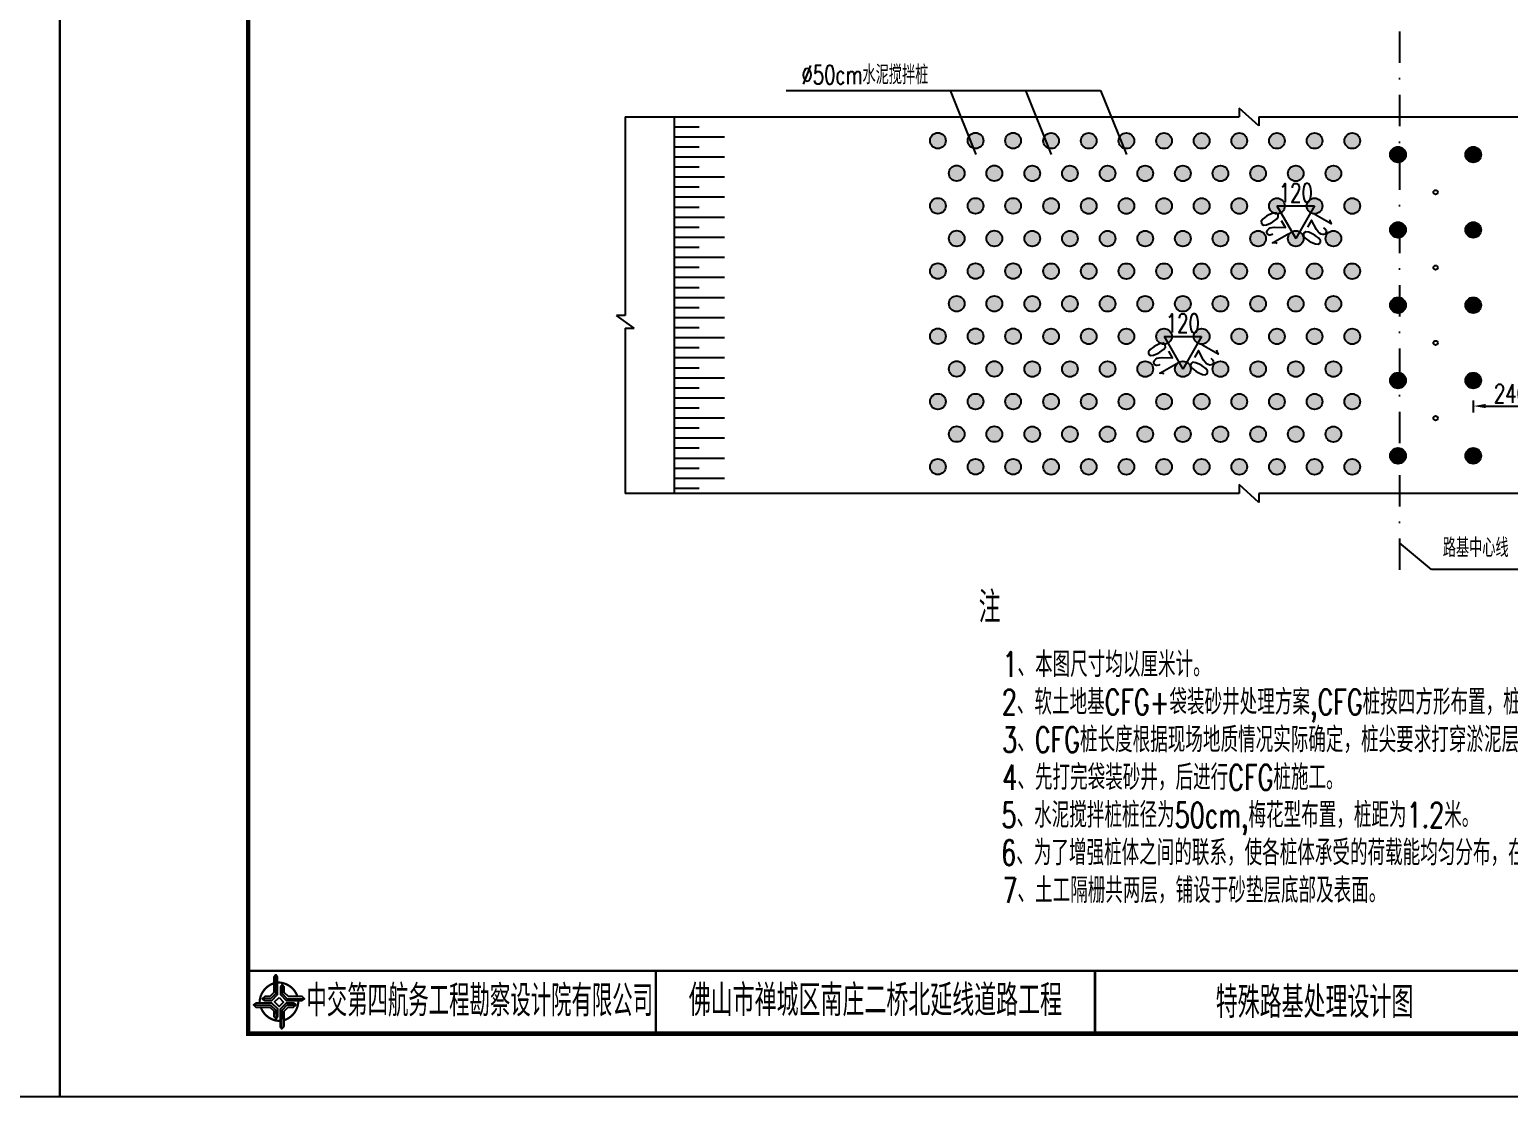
# Model space of a CAD drawing. Extents: x 216 to 3576, y 696 to 993.
# Drawn here: x 1051.2 to 1286.9, y 695.5 to 865.5 of the extents above; entities that cross this region are included whole.
import ezdxf
from ezdxf.enums import TextEntityAlignment as Align

# ---------------------------------------------------------------- set-up
doc = ezdxf.new("R2010")
doc.units = 0
doc.header["$LTSCALE"] = 5
doc.header["$PDMODE"] = 32
doc.header["$PDSIZE"] = 0.3
for name, pattern in [('DASHDOT', [1, 0.5, -0.25, 0, -0.25]), ('HIDDEN', [0.375, 0.25, -0.125]), ('RICAD_LTYPE1', [0])]:
    doc.linetypes.add(name, pattern=pattern)
doc.layers.get('0').update_dxf_attribs({"linetype": 'CONTINUOUS'})
doc.layers.get('DEFPOINTS').update_dxf_attribs({"linetype": 'RICAD_LTYPE1'})
for name, color, linetype in [('2', 2, 'HIDDEN'), ('YOLLOW', 2, 'CONTINUOUS'), ('图框', 7, 'CONTINUOUS'), ('尺寸标注', 4, 'CONTINUOUS'), ('文字', 7, 'CONTINUOUS'), ('次轮廓', 7, 'CONTINUOUS'), ('示坡线', 100, 'CONTINUOUS'), ('道路结构', 7, 'CONTINUOUS'), ('页码', 3, 'CONTINUOUS')]:
    doc.layers.add(name, color=color, linetype=linetype)
doc.styles.get("Standard").update_dxf_attribs({"font": 'simplex1.shx', "width": 0.7, "bigfont": 'hztxt.shx'})
doc.dimstyles.new('比例1：200', dxfattribs={"dimtxt": 3, "dimasz": 2, "dimexe": 1, "dimexo": 1, "dimgap": 0.5, "dimtad": 1, "dimlfac": 20, "dimzin": 13, "dimdsep": 46, "dimtxsty": 'Standard', "dimcen": -0.09, "dimclrd": 256, "dimclre": 256, "dimclrt": 7, "dimaunit": 1, "dimadec": 0, "dimazin": 0, "dimtfac": 0.0005, "dimtix": 1, "dimtmove": 2, "dimatfit": 3, "dimfxl": 0, "dimtolj": 1, "dimtzin": 13, "dimarcsym": 0})

# ---------------------------------------------------------------- blocks, each defined once
blk = doc.blocks.new('*D119')
at = {"layer": 'DEFPOINTS', "color": 0}
for p in [(1281.29, 807.44), (1293.29, 805.54), (1293.29, 805.54)]:
    blk.add_point(p, dxfattribs=at)
at = {"layer": '尺寸标注', "lineweight": -2}
for p, q in [((1281.29, 806.44), (1281.29, 804.54)), ((1293.29, 805.54), (1293.29, 806.54)), ((1283.29, 805.54), (1291.29, 805.54))]:
    blk.add_line(p, q, dxfattribs=at)
at = {"layer": '尺寸标注'}
for points in [[(1283.29, 805.88), (1283.29, 805.21), (1281.29, 805.54)], [(1291.29, 805.88), (1291.29, 805.21), (1293.29, 805.54)]]:
    blk.add_solid(points, dxfattribs=at)
at = {"layer": '尺寸标注', "color": 7, "insert": (1287.29, 807.54), "char_height": 3, "attachment_point": 5}
blk.add_mtext('\\A1;240', dxfattribs=at)
blk = doc.blocks.new('series')
at = {"width": 0.75}
for tag, height, p in [('页码', 4, (-35, -19)), ('图名', 5, (-220, -282)), ('图号', 5, (-20, -282))]:
    blk.add_attdef(tag, text='', height=height, dxfattribs=at).set_placement(p, align=Align.MIDDLE_CENTER)
blk = doc.blocks.new('tb')
at = {"lineweight": -3}
h = blk.add_hatch(color=256, dxfattribs=at)
h.paths.add_polyline_path([(-1.23, -0.13), (-3.78, -0.14), (-4.14, -0.41), (-1.4, -0.44), (-0.56, -1.24), (-0.54, -2.62), (-0.27, -2.2), (-0.26, -1.06)])
h.paths.add_polyline_path([(0.13, -1.08), (0.14, -3.86), (0.41, -4.26), (0.44, -1.24), (1.25, -0.43), (2.66, -0.43), (2.26, -0.16), (1.07, -0.15)])
h.paths.add_polyline_path([(1.08, 0.3), (3.62, 0.3), (4.02, 0.56), (1.25, 0.57), (0.43, 1.39), (0.43, 2.8), (0.16, 2.41), (0.15, 1.24)])
h.paths.add_polyline_path([(-0.28, 1.21), (-0.28, 3.99), (-0.56, 4.39), (-0.57, 1.41), (-1.38, 0.6), (-2.74, 0.56), (-2.33, 0.3), (-1.2, 0.29)])
for p, q in [((-0.56, 4.39), (-0.57, 1.41)), ((0.43, 2.8), (0.43, 1.39)), ((-1.38, 0.6), (-2.74, 0.56)), ((-0.57, 1.41), (-1.38, 0.6)), ((0.43, 1.39), (1.25, 0.57)), ((1.25, 0.57), (4.02, 0.56)), ((-4.14, -0.41), (-1.4, -0.44)), ((-1.4, -0.44), (-0.56, -1.24)), ((-0.56, -1.24), (-0.54, -2.62)), ((0.41, -4.26), (0.44, -1.24)), ((0.44, -1.24), (1.25, -0.43)), ((1.25, -0.43), (2.66, -0.43))]:
    blk.add_line(p, q, dxfattribs=at)
at = {"lineweight": -3, "const_width": 0.35, "flags": 128}
for points in [[(-0.9, 3.02, 0.324167), (-3.16, -0.14)], [(2.88, 0.92, 0.324403), (-0.24, 3.15)], [(0.75, -2.86, 0.325418), (3.02, 0.26)], [(-2.98, -0.76, 0.322976), (0.14, -2.98)]]:
    blk.add_lwpolyline(points, format="xyb", dxfattribs=at)
at = {"lineweight": -3, "flags": 128}
for points in [[(-0.9, 3.99), (-0.9, 1.58), (-1.53, 0.91), (-2.34, 0.91), (-2.74, 0.56), (-2.33, 0.3), (-1.2, 0.29), (-0.28, 1.21), (-0.28, 3.99), (-0.56, 4.39)], [(3.62, 0.92), (1.43, 0.92), (0.77, 1.54), (0.77, 2.38), (0.43, 2.8), (0.16, 2.41), (0.15, 1.24), (1.08, 0.3), (3.62, 0.3), (4.02, 0.56)], [(-0.04, 0.77), (0.68, 0.04), (-0.04, -0.69), (-0.77, 0.05)], [(-3.73, -0.76), (-1.54, -0.76), (-0.89, -1.39), (-0.89, -2.21), (-0.54, -2.62), (-0.27, -2.2), (-0.26, -1.06), (-1.23, -0.13), (-3.78, -0.14), (-4.14, -0.41)], [(0.75, -3.85), (0.75, -1.43), (1.4, -0.78), (2.26, -0.78), (2.66, -0.43), (2.26, -0.16), (1.07, -0.15), (0.13, -1.08), (0.14, -3.86), (0.41, -4.26)]]:
    blk.add_lwpolyline(points, close=True, dxfattribs=at)
blk = doc.blocks.new('123')
at = {"color": 7}
blk.add_lwpolyline([(635.99, 695.53), (635.99, 992.53), (215.99, 992.53), (215.99, 695.53)], close=True, dxfattribs=at)

msp = doc.modelspace()

# ---------------------------------------------------------------- hatches: boundary and pattern name
h = msp.add_hatch()
h.set_pattern_fill('DOTS', color=256, scale=5, style=0)
h.set_pattern_definition([(0, (287.2776, 254.80655), (0.15625, 0.3125), [0, -0.3125])])
edge = h.paths.add_edge_path()
edge.add_arc((1195.94786, 847.83221), 1.25, 0, 360)
edge = h.paths.add_edge_path()
edge.add_arc((1198.94786, 842.63621), 1.25, 0, 360)
edge = h.paths.add_edge_path()
edge.add_arc((1195.94786, 837.44021), 1.25, 0, 360)
edge = h.paths.add_edge_path()
edge.add_arc((1198.94786, 832.24421), 1.25, 0, 360)
edge = h.paths.add_edge_path()
edge.add_arc((1195.94786, 827.04821), 1.25, 0, 360)
edge = h.paths.add_edge_path()
edge.add_arc((1198.94786, 821.85221), 1.25, 0, 360)
edge = h.paths.add_edge_path()
edge.add_arc((1195.94786, 816.65621), 1.25, 0, 360)
edge = h.paths.add_edge_path()
edge.add_arc((1198.94786, 811.46021), 1.25, 0, 360)
edge = h.paths.add_edge_path()
edge.add_arc((1195.94786, 806.26421), 1.25, 0, 360)
edge = h.paths.add_edge_path()
edge.add_arc((1198.94786, 801.06821), 1.25, 0, 360)
edge = h.paths.add_edge_path()
edge.add_arc((1195.94786, 795.87221), 1.25, 0, 360)
edge = h.paths.add_edge_path()
edge.add_arc((1201.94786, 795.87221), 1.25, 0, 360)
edge = h.paths.add_edge_path()
edge.add_arc((1201.94786, 806.26421), 1.25, 0, 360)
edge = h.paths.add_edge_path()
edge.add_arc((1201.94786, 816.65621), 1.25, 0, 360)
edge = h.paths.add_edge_path()
edge.add_arc((1201.94786, 827.04821), 1.25, 0, 360)
edge = h.paths.add_edge_path()
edge.add_arc((1201.94786, 837.44021), 1.25, 0, 360)
edge = h.paths.add_edge_path()
edge.add_arc((1201.94786, 847.83221), 1.25, 0, 360)
h = msp.add_hatch()
h.set_pattern_fill('DOTS', color=256, scale=5, style=0)
h.set_pattern_definition([(0, (293.2776, 254.80655), (0.15625, 0.3125), [0, -0.3125])])
edge = h.paths.add_edge_path()
edge.add_arc((1201.94786, 847.83221), 1.25, 0, 360)
edge = h.paths.add_edge_path()
edge.add_arc((1204.94786, 842.63621), 1.25, 0, 360)
edge = h.paths.add_edge_path()
edge.add_arc((1201.94786, 837.44021), 1.25, 0, 360)
edge = h.paths.add_edge_path()
edge.add_arc((1204.94786, 832.24421), 1.25, 0, 360)
edge = h.paths.add_edge_path()
edge.add_arc((1201.94786, 827.04821), 1.25, 0, 360)
edge = h.paths.add_edge_path()
edge.add_arc((1204.94786, 821.85221), 1.25, 0, 360)
edge = h.paths.add_edge_path()
edge.add_arc((1201.94786, 816.65621), 1.25, 0, 360)
edge = h.paths.add_edge_path()
edge.add_arc((1204.94786, 811.46021), 1.25, 0, 360)
edge = h.paths.add_edge_path()
edge.add_arc((1201.94786, 806.26421), 1.25, 0, 360)
edge = h.paths.add_edge_path()
edge.add_arc((1204.94786, 801.06821), 1.25, 0, 360)
edge = h.paths.add_edge_path()
edge.add_arc((1201.94786, 795.87221), 1.25, 0, 360)
edge = h.paths.add_edge_path()
edge.add_arc((1207.94786, 795.87221), 1.25, 0, 360)
edge = h.paths.add_edge_path()
edge.add_arc((1207.94786, 806.26421), 1.25, 0, 360)
edge = h.paths.add_edge_path()
edge.add_arc((1207.94786, 816.65621), 1.25, 0, 360)
edge = h.paths.add_edge_path()
edge.add_arc((1207.94786, 827.04821), 1.25, 0, 360)
edge = h.paths.add_edge_path()
edge.add_arc((1207.94786, 837.44021), 1.25, 0, 360)
edge = h.paths.add_edge_path()
edge.add_arc((1207.94786, 847.83221), 1.25, 0, 360)
h = msp.add_hatch()
h.set_pattern_fill('DOTS', color=256, scale=5, style=0)
h.set_pattern_definition([(0, (305.32612, 254.7894), (0.15625, 0.3125), [0, -0.3125])])
edge = h.paths.add_edge_path()
edge.add_arc((1213.99636, 847.81505), 1.25, 0, 360)
edge = h.paths.add_edge_path()
edge.add_arc((1216.99636, 842.61905), 1.25, 0, 360)
edge = h.paths.add_edge_path()
edge.add_arc((1213.99636, 837.42305), 1.25, 0, 360)
edge = h.paths.add_edge_path()
edge.add_arc((1216.99636, 832.22705), 1.25, 0, 360)
edge = h.paths.add_edge_path()
edge.add_arc((1213.99636, 827.03105), 1.25, 0, 360)
edge = h.paths.add_edge_path()
edge.add_arc((1216.99636, 821.83505), 1.25, 0, 360)
edge = h.paths.add_edge_path()
edge.add_arc((1213.99636, 816.63905), 1.25, 0, 360)
edge = h.paths.add_edge_path()
edge.add_arc((1216.99636, 811.44305), 1.25, 0, 360)
edge = h.paths.add_edge_path()
edge.add_arc((1213.99636, 806.24705), 1.25, 0, 360)
edge = h.paths.add_edge_path()
edge.add_arc((1216.99636, 801.05105), 1.25, 0, 360)
edge = h.paths.add_edge_path()
edge.add_arc((1213.99636, 795.85505), 1.25, 0, 360)
edge = h.paths.add_edge_path()
edge.add_arc((1219.99636, 795.85505), 1.25, 0, 360)
edge = h.paths.add_edge_path()
edge.add_arc((1219.99636, 806.24705), 1.25, 0, 360)
edge = h.paths.add_edge_path()
edge.add_arc((1219.99636, 816.63905), 1.25, 0, 360)
edge = h.paths.add_edge_path()
edge.add_arc((1219.99636, 827.03105), 1.25, 0, 360)
edge = h.paths.add_edge_path()
edge.add_arc((1219.99636, 837.42305), 1.25, 0, 360)
edge = h.paths.add_edge_path()
edge.add_arc((1219.99636, 847.81505), 1.25, 0, 360)
h = msp.add_hatch()
h.set_pattern_fill('DOTS', color=256, scale=5, style=0)
h.set_pattern_definition([(0, (311.32612, 254.7894), (0.15625, 0.3125), [0, -0.3125])])
edge = h.paths.add_edge_path()
edge.add_arc((1219.99636, 847.81505), 1.25, 0, 360)
edge = h.paths.add_edge_path()
edge.add_arc((1222.99636, 842.61905), 1.25, 0, 360)
edge = h.paths.add_edge_path()
edge.add_arc((1219.99636, 837.42305), 1.25, 0, 360)
edge = h.paths.add_edge_path()
edge.add_arc((1222.99636, 832.22705), 1.25, 0, 360)
edge = h.paths.add_edge_path()
edge.add_arc((1219.99636, 827.03105), 1.25, 0, 360)
edge = h.paths.add_edge_path()
edge.add_arc((1222.99636, 821.83505), 1.25, 0, 360)
edge = h.paths.add_edge_path()
edge.add_arc((1219.99636, 816.63905), 1.25, 0, 360)
edge = h.paths.add_edge_path()
edge.add_arc((1222.99636, 811.44305), 1.25, 0, 360)
edge = h.paths.add_edge_path()
edge.add_arc((1219.99636, 806.24705), 1.25, 0, 360)
edge = h.paths.add_edge_path()
edge.add_arc((1222.99636, 801.05105), 1.25, 0, 360)
edge = h.paths.add_edge_path()
edge.add_arc((1219.99636, 795.85505), 1.25, 0, 360)
edge = h.paths.add_edge_path()
edge.add_arc((1225.99636, 795.85505), 1.25, 0, 360)
edge = h.paths.add_edge_path()
edge.add_arc((1225.99636, 806.24705), 1.25, 0, 360)
edge = h.paths.add_edge_path()
edge.add_arc((1225.99636, 816.63905), 1.25, 0, 360)
edge = h.paths.add_edge_path()
edge.add_arc((1225.99636, 827.03105), 1.25, 0, 360)
edge = h.paths.add_edge_path()
edge.add_arc((1225.99636, 837.42305), 1.25, 0, 360)
edge = h.paths.add_edge_path()
edge.add_arc((1225.99636, 847.81505), 1.25, 0, 360)
h = msp.add_hatch()
h.set_pattern_fill('DOTS', color=256, scale=5, style=0)
h.set_pattern_definition([(0, (317.32612, 254.7894), (0.15625, 0.3125), [0, -0.3125])])
edge = h.paths.add_edge_path()
edge.add_arc((1225.99636, 847.81505), 1.25, 0, 360)
edge = h.paths.add_edge_path()
edge.add_arc((1228.99636, 842.61905), 1.25, 0, 360)
edge = h.paths.add_edge_path()
edge.add_arc((1225.99636, 837.42305), 1.25, 0, 360)
edge = h.paths.add_edge_path()
edge.add_arc((1228.99636, 832.22705), 1.25, 0, 360)
edge = h.paths.add_edge_path()
edge.add_arc((1225.99636, 827.03105), 1.25, 0, 360)
edge = h.paths.add_edge_path()
edge.add_arc((1228.99636, 821.83505), 1.25, 0, 360)
edge = h.paths.add_edge_path()
edge.add_arc((1225.99636, 816.63905), 1.25, 0, 360)
edge = h.paths.add_edge_path()
edge.add_arc((1228.99636, 811.44305), 1.25, 0, 360)
edge = h.paths.add_edge_path()
edge.add_arc((1225.99636, 806.24705), 1.25, 0, 360)
edge = h.paths.add_edge_path()
edge.add_arc((1228.99636, 801.05105), 1.25, 0, 360)
edge = h.paths.add_edge_path()
edge.add_arc((1225.99636, 795.85505), 1.25, 0, 360)
edge = h.paths.add_edge_path()
edge.add_arc((1231.99636, 795.85505), 1.25, 0, 360)
edge = h.paths.add_edge_path()
edge.add_arc((1231.99636, 806.24705), 1.25, 0, 360)
edge = h.paths.add_edge_path()
edge.add_arc((1231.99636, 816.63905), 1.25, 0, 360)
edge = h.paths.add_edge_path()
edge.add_arc((1231.99636, 827.03105), 1.25, 0, 360)
edge = h.paths.add_edge_path()
edge.add_arc((1231.99636, 837.42305), 1.25, 0, 360)
edge = h.paths.add_edge_path()
edge.add_arc((1231.99636, 847.81505), 1.25, 0, 360)
h = msp.add_hatch()
h.set_pattern_fill('DOTS', color=256, scale=5, style=0)
h.set_pattern_definition([(0, (323.32612, 254.7894), (0.15625, 0.3125), [0, -0.3125])])
edge = h.paths.add_edge_path()
edge.add_arc((1231.99636, 847.81505), 1.25, 0, 360)
edge = h.paths.add_edge_path()
edge.add_arc((1234.99636, 842.61905), 1.25, 0, 360)
edge = h.paths.add_edge_path()
edge.add_arc((1231.99636, 837.42305), 1.25, 0, 360)
edge = h.paths.add_edge_path()
edge.add_arc((1234.99636, 832.22705), 1.25, 0, 360)
edge = h.paths.add_edge_path()
edge.add_arc((1231.99636, 827.03105), 1.25, 0, 360)
edge = h.paths.add_edge_path()
edge.add_arc((1234.99636, 821.83505), 1.25, 0, 360)
edge = h.paths.add_edge_path()
edge.add_arc((1231.99636, 816.63905), 1.25, 0, 360)
edge = h.paths.add_edge_path()
edge.add_arc((1234.99636, 811.44305), 1.25, 0, 360)
edge = h.paths.add_edge_path()
edge.add_arc((1231.99636, 806.24705), 1.25, 0, 360)
edge = h.paths.add_edge_path()
edge.add_arc((1234.99636, 801.05105), 1.25, 0, 360)
edge = h.paths.add_edge_path()
edge.add_arc((1231.99636, 795.85505), 1.25, 0, 360)
edge = h.paths.add_edge_path()
edge.add_arc((1237.99636, 795.85505), 1.25, 0, 360)
edge = h.paths.add_edge_path()
edge.add_arc((1237.99636, 806.24705), 1.25, 0, 360)
edge = h.paths.add_edge_path()
edge.add_arc((1237.99636, 816.63905), 1.25, 0, 360)
edge = h.paths.add_edge_path()
edge.add_arc((1237.99636, 827.03105), 1.25, 0, 360)
edge = h.paths.add_edge_path()
edge.add_arc((1237.99636, 837.42305), 1.25, 0, 360)
edge = h.paths.add_edge_path()
edge.add_arc((1237.99636, 847.81505), 1.25, 0, 360)
h = msp.add_hatch()
h.set_pattern_fill('DOTS', color=256, scale=5, style=0)
h.set_pattern_definition([(0, (329.32612, 254.7894), (0.15625, 0.3125), [0, -0.3125])])
edge = h.paths.add_edge_path()
edge.add_arc((1237.99636, 847.81505), 1.25, 0, 360)
edge = h.paths.add_edge_path()
edge.add_arc((1240.99636, 842.61905), 1.25, 0, 360)
edge = h.paths.add_edge_path()
edge.add_arc((1237.99636, 837.42305), 1.25, 0, 360)
edge = h.paths.add_edge_path()
edge.add_arc((1240.99636, 832.22705), 1.25, 0, 360)
edge = h.paths.add_edge_path()
edge.add_arc((1237.99636, 827.03105), 1.25, 0, 360)
edge = h.paths.add_edge_path()
edge.add_arc((1240.99636, 821.83505), 1.25, 0, 360)
edge = h.paths.add_edge_path()
edge.add_arc((1237.99636, 816.63905), 1.25, 0, 360)
edge = h.paths.add_edge_path()
edge.add_arc((1240.99636, 811.44305), 1.25, 0, 360)
edge = h.paths.add_edge_path()
edge.add_arc((1237.99636, 806.24705), 1.25, 0, 360)
edge = h.paths.add_edge_path()
edge.add_arc((1240.99636, 801.05105), 1.25, 0, 360)
edge = h.paths.add_edge_path()
edge.add_arc((1237.99636, 795.85505), 1.25, 0, 360)
edge = h.paths.add_edge_path()
edge.add_arc((1243.99636, 795.85505), 1.25, 0, 360)
edge = h.paths.add_edge_path()
edge.add_arc((1243.99636, 806.24705), 1.25, 0, 360)
edge = h.paths.add_edge_path()
edge.add_arc((1243.99636, 816.63905), 1.25, 0, 360)
edge = h.paths.add_edge_path()
edge.add_arc((1243.99636, 827.03105), 1.25, 0, 360)
edge = h.paths.add_edge_path()
edge.add_arc((1243.99636, 837.42305), 1.25, 0, 360)
edge = h.paths.add_edge_path()
edge.add_arc((1243.99636, 847.81505), 1.25, 0, 360)
h = msp.add_hatch()
h.set_pattern_fill('DOTS', color=256, scale=5, style=0)
h.set_pattern_definition([(0, (335.32612, 254.7894), (0.15625, 0.3125), [0, -0.3125])])
edge = h.paths.add_edge_path()
edge.add_arc((1243.99636, 847.81505), 1.25, 0, 360)
edge = h.paths.add_edge_path()
edge.add_arc((1246.99636, 842.61905), 1.25, 0, 360)
edge = h.paths.add_edge_path()
edge.add_arc((1243.99636, 837.42305), 1.25, 0, 360)
edge = h.paths.add_edge_path()
edge.add_arc((1246.99636, 832.22705), 1.25, 0, 360)
edge = h.paths.add_edge_path()
edge.add_arc((1243.99636, 827.03105), 1.25, 0, 360)
edge = h.paths.add_edge_path()
edge.add_arc((1246.99636, 821.83505), 1.25, 0, 360)
edge = h.paths.add_edge_path()
edge.add_arc((1243.99636, 816.63905), 1.25, 0, 360)
edge = h.paths.add_edge_path()
edge.add_arc((1246.99636, 811.44305), 1.25, 0, 360)
edge = h.paths.add_edge_path()
edge.add_arc((1243.99636, 806.24705), 1.25, 0, 360)
edge = h.paths.add_edge_path()
edge.add_arc((1246.99636, 801.05105), 1.25, 0, 360)
edge = h.paths.add_edge_path()
edge.add_arc((1243.99636, 795.85505), 1.25, 0, 360)
edge = h.paths.add_edge_path()
edge.add_arc((1249.99636, 795.85505), 1.25, 0, 360)
edge = h.paths.add_edge_path()
edge.add_arc((1249.99636, 806.24705), 1.25, 0, 360)
edge = h.paths.add_edge_path()
edge.add_arc((1249.99636, 816.63905), 1.25, 0, 360)
edge = h.paths.add_edge_path()
edge.add_arc((1249.99636, 827.03105), 1.25, 0, 360)
edge = h.paths.add_edge_path()
edge.add_arc((1249.99636, 837.42305), 1.25, 0, 360)
edge = h.paths.add_edge_path()
edge.add_arc((1249.99636, 847.81505), 1.25, 0, 360)
h = msp.add_hatch()
h.set_pattern_fill('DOTS', color=256, scale=5, style=0)
h.set_pattern_definition([(0, (341.32612, 254.7894), (0.15625, 0.3125), [0, -0.3125])])
edge = h.paths.add_edge_path()
edge.add_arc((1249.99636, 847.81505), 1.25, 0, 360)
edge = h.paths.add_edge_path()
edge.add_arc((1252.99636, 842.61905), 1.25, 0, 360)
edge = h.paths.add_edge_path()
edge.add_arc((1249.99636, 837.42305), 1.25, 0, 360)
edge = h.paths.add_edge_path()
edge.add_arc((1252.99636, 832.22705), 1.25, 0, 360)
edge = h.paths.add_edge_path()
edge.add_arc((1249.99636, 827.03105), 1.25, 0, 360)
edge = h.paths.add_edge_path()
edge.add_arc((1252.99636, 821.83505), 1.25, 0, 360)
edge = h.paths.add_edge_path()
edge.add_arc((1249.99636, 816.63905), 1.25, 0, 360)
edge = h.paths.add_edge_path()
edge.add_arc((1252.99636, 811.44305), 1.25, 0, 360)
edge = h.paths.add_edge_path()
edge.add_arc((1249.99636, 806.24705), 1.25, 0, 360)
edge = h.paths.add_edge_path()
edge.add_arc((1252.99636, 801.05105), 1.25, 0, 360)
edge = h.paths.add_edge_path()
edge.add_arc((1249.99636, 795.85505), 1.25, 0, 360)
edge = h.paths.add_edge_path()
edge.add_arc((1255.99636, 795.85505), 1.25, 0, 360)
edge = h.paths.add_edge_path()
edge.add_arc((1255.99636, 806.24705), 1.25, 0, 360)
edge = h.paths.add_edge_path()
edge.add_arc((1255.99636, 816.63905), 1.25, 0, 360)
edge = h.paths.add_edge_path()
edge.add_arc((1255.99636, 827.03105), 1.25, 0, 360)
edge = h.paths.add_edge_path()
edge.add_arc((1255.99636, 837.42305), 1.25, 0, 360)
edge = h.paths.add_edge_path()
edge.add_arc((1255.99636, 847.81505), 1.25, 0, 360)
h = msp.add_hatch()
h.set_pattern_fill('DOTS', color=256, scale=5, style=0)
h.set_pattern_definition([(0, (347.32612, 254.7894), (0.15625, 0.3125), [0, -0.3125])])
edge = h.paths.add_edge_path()
edge.add_arc((1255.99636, 847.81505), 1.25, 0, 360)
edge = h.paths.add_edge_path()
edge.add_arc((1258.99636, 842.61905), 1.25, 0, 360)
edge = h.paths.add_edge_path()
edge.add_arc((1255.99636, 837.42305), 1.25, 0, 360)
edge = h.paths.add_edge_path()
edge.add_arc((1258.99636, 832.22705), 1.25, 0, 360)
edge = h.paths.add_edge_path()
edge.add_arc((1255.99636, 827.03105), 1.25, 0, 360)
edge = h.paths.add_edge_path()
edge.add_arc((1258.99636, 821.83505), 1.25, 0, 360)
edge = h.paths.add_edge_path()
edge.add_arc((1255.99636, 816.63905), 1.25, 0, 360)
edge = h.paths.add_edge_path()
edge.add_arc((1258.99636, 811.44305), 1.25, 0, 360)
edge = h.paths.add_edge_path()
edge.add_arc((1255.99636, 806.24705), 1.25, 0, 360)
edge = h.paths.add_edge_path()
edge.add_arc((1258.99636, 801.05105), 1.25, 0, 360)
edge = h.paths.add_edge_path()
edge.add_arc((1255.99636, 795.85505), 1.25, 0, 360)
edge = h.paths.add_edge_path()
edge.add_arc((1261.99636, 795.85505), 1.25, 0, 360)
edge = h.paths.add_edge_path()
edge.add_arc((1261.99636, 806.24705), 1.25, 0, 360)
edge = h.paths.add_edge_path()
edge.add_arc((1261.99636, 816.63905), 1.25, 0, 360)
edge = h.paths.add_edge_path()
edge.add_arc((1261.99636, 827.03105), 1.25, 0, 360)
edge = h.paths.add_edge_path()
edge.add_arc((1261.99636, 837.42305), 1.25, 0, 360)
edge = h.paths.add_edge_path()
edge.add_arc((1261.99636, 847.81505), 1.25, 0, 360)
h = msp.add_hatch()
h.set_pattern_fill('DOTS', color=256, scale=5, style=0)
h.set_pattern_definition([(0, (-658.20633, -85.3806), (0.15625, 0.3125), [0, -0.3125])])
h.paths.add_polyline_path([(1212.24636, 801.05105, 1), (1209.74636, 801.05105, 1)])
h.paths.add_polyline_path([(1212.24636, 811.44305, 1), (1209.74636, 811.44305, 1)])
h.paths.add_polyline_path([(1209.74636, 821.83505, 1), (1212.24636, 821.83505, 1)])
h.paths.add_polyline_path([(1209.74636, 832.22705, 1), (1212.24636, 832.22705, 1)])
h.paths.add_polyline_path([(1212.24636, 842.61905, 1), (1209.74636, 842.61905, 1)])
at = {"layer": '尺寸标注'}
h = msp.add_hatch(color=1, dxfattribs=at)
edge = h.paths.add_edge_path()
edge.add_arc((1269.29051, 845.61077), 1.25, 0, 360)
h = msp.add_hatch(color=1, dxfattribs=at)
edge = h.paths.add_edge_path()
edge.add_arc((1281.29051, 845.61077), 1.25, 0, 360)
h = msp.add_hatch(color=1, dxfattribs=at)
edge = h.paths.add_edge_path()
edge.add_arc((1269.29051, 833.61077), 1.25, 0, 360)
h = msp.add_hatch(color=1, dxfattribs=at)
edge = h.paths.add_edge_path()
edge.add_arc((1281.29051, 833.61077), 1.25, 0, 360)
h = msp.add_hatch(color=1, dxfattribs=at)
edge = h.paths.add_edge_path()
edge.add_arc((1269.29051, 821.61077), 1.25, 0, 360)
h = msp.add_hatch(color=1, dxfattribs=at)
edge = h.paths.add_edge_path()
edge.add_arc((1281.29051, 821.61077), 1.25, 0, 360)
h = msp.add_hatch(color=1, dxfattribs=at)
edge = h.paths.add_edge_path()
edge.add_arc((1269.29051, 809.61077), 1.25, 0, 360)
h = msp.add_hatch(color=1, dxfattribs=at)
edge = h.paths.add_edge_path()
edge.add_arc((1281.29051, 809.61077), 1.25, 0, 360)
h = msp.add_hatch(color=1, dxfattribs=at)
edge = h.paths.add_edge_path()
edge.add_arc((1269.29051, 797.61077), 1.25, 0, 360)
h = msp.add_hatch(color=1, dxfattribs=at)
edge = h.paths.add_edge_path()
edge.add_arc((1281.29051, 797.61077), 1.25, 0, 360)

# ---------------------------------------------------------------- linework, layer by layer
at = {"color": 2}
for p, q in [((1171.77789, 855.84815), (1221.89155, 855.84815)), ((1197.89155, 855.84815), (1201.99636, 845.61077)), ((1209.89155, 855.84815), (1213.99636, 845.61077)), ((1221.89155, 855.84815), (1225.99636, 845.61077)), ((1274.64255, 779.51005), (1269.51933, 783.75682)), ((1288.43963, 779.51005), (1274.64255, 779.51005))]:
    msp.add_line(p, q, dxfattribs=at)
for centre in [(1195.94786, 847.83221), (1201.94786, 847.83221), (1207.94786, 847.83221), (1213.99636, 847.81505), (1219.99636, 847.81505), (1225.99636, 847.81505), (1231.99636, 847.81505), (1237.99636, 847.81505), (1243.99636, 847.81505), (1249.99636, 847.81505), (1255.99636, 847.81505), (1261.99636, 847.81505), (1269.29051, 845.61077), (1281.29051, 845.61077), (1198.94786, 842.63621), (1204.94786, 842.63621), (1210.99636, 842.61905), (1216.99636, 842.61905), (1222.99636, 842.61905), (1228.99636, 842.61905), (1234.99636, 842.61905), (1240.99636, 842.61905), (1246.99636, 842.61905), (1252.99636, 842.61905), (1258.99636, 842.61905), (1195.94786, 837.44021), (1201.94786, 837.44021), (1207.94786, 837.44021), (1213.99636, 837.42305), (1219.99636, 837.42305), (1225.99636, 837.42305), (1231.99636, 837.42305), (1237.99636, 837.42305), (1243.99636, 837.42305), (1249.99636, 837.42305), (1255.99636, 837.42305), (1261.99636, 837.42305), (1269.29051, 833.61077), (1281.29051, 833.61077), (1198.94786, 832.24421), (1204.94786, 832.24421), (1210.99636, 832.22705), (1216.99636, 832.22705), (1222.99636, 832.22705), (1228.99636, 832.22705), (1234.99636, 832.22705), (1240.99636, 832.22705), (1246.99636, 832.22705), (1252.99636, 832.22705), (1258.99636, 832.22705), (1195.94786, 827.04821), (1201.94786, 827.04821), (1207.94786, 827.04821), (1213.99636, 827.03105), (1219.99636, 827.03105), (1225.99636, 827.03105), (1231.99636, 827.03105), (1237.99636, 827.03105), (1243.99636, 827.03105), (1249.99636, 827.03105), (1255.99636, 827.03105), (1261.99636, 827.03105), (1198.94786, 821.85221), (1204.94786, 821.85221), (1210.99636, 821.83505), (1216.99636, 821.83505), (1222.99636, 821.83505), (1228.99636, 821.83505), (1234.99636, 821.83505), (1240.99636, 821.83505), (1246.99636, 821.83505), (1252.99636, 821.83505), (1258.99636, 821.83505), (1269.29051, 821.61077), (1281.29051, 821.61077), (1195.94786, 816.65621), (1201.94786, 816.65621), (1207.94786, 816.65621), (1213.99636, 816.63905), (1219.99636, 816.63905), (1225.99636, 816.63905), (1231.99636, 816.63905), (1237.99636, 816.63905), (1243.99636, 816.63905), (1249.99636, 816.63905), (1255.99636, 816.63905), (1261.99636, 816.63905), (1198.94786, 811.46021), (1204.94786, 811.46021), (1210.99636, 811.44305), (1216.99636, 811.44305), (1222.99636, 811.44305), (1228.99636, 811.44305), (1234.99636, 811.44305), (1240.99636, 811.44305), (1246.99636, 811.44305), (1252.99636, 811.44305), (1258.99636, 811.44305), (1269.29051, 809.61077), (1281.29051, 809.61077), (1195.94786, 806.26421), (1201.94786, 806.26421), (1207.94786, 806.26421), (1213.99636, 806.24705), (1219.99636, 806.24705), (1225.99636, 806.24705), (1231.99636, 806.24705), (1237.99636, 806.24705), (1243.99636, 806.24705), (1249.99636, 806.24705), (1255.99636, 806.24705), (1261.99636, 806.24705), (1198.94786, 801.06821), (1204.94786, 801.06821), (1210.99636, 801.05105), (1216.99636, 801.05105), (1222.99636, 801.05105), (1228.99636, 801.05105), (1234.99636, 801.05105), (1240.99636, 801.05105), (1246.99636, 801.05105), (1252.99636, 801.05105), (1258.99636, 801.05105), (1195.94786, 795.87221), (1201.94786, 795.87221), (1207.94786, 795.87221), (1213.99636, 795.85505), (1219.99636, 795.85505), (1225.99636, 795.85505), (1231.99636, 795.85505), (1237.99636, 795.85505), (1243.99636, 795.85505), (1249.99636, 795.85505), (1255.99636, 795.85505), (1261.99636, 795.85505), (1269.29051, 797.61077), (1281.29051, 797.61077)]:
    msp.add_circle(centre, 1.25)
at = {"layer": '2', "linetype": 'DASHDOT', "ltscale": 2}
msp.add_line((1269.51933, 865.22091), (1269.51933, 778.20562), dxfattribs=at)
at = {"layer": 'YOLLOW'}
for p, q in [((1146.11395, 851.61077), (1243.96495, 851.61077)), ((1247.09085, 850.19643), (1243.96495, 853.0251)), ((1243.96495, 853.0251), (1243.96495, 851.61077)), ((1247.09085, 851.61077), (1291.17419, 851.61077)), ((1247.09085, 851.61077), (1247.09085, 850.19643)), ((1247.09085, 790.19643), (1243.96495, 793.0251)), ((1243.96495, 793.0251), (1243.96495, 791.61077)), ((1243.96495, 791.61077), (1146.11395, 791.61077)), ((1291.17419, 791.61077), (1247.09085, 791.61077)), ((1247.09085, 791.61077), (1247.09085, 790.19643))]:
    msp.add_line(p, q, dxfattribs=at)
at = {"layer": '图框'}
for points, const_width in [([(1465.99162, 982.52876), (1085.99162, 982.52876), (1085.99162, 705.52876), (1465.99162, 705.52876), (1465.99162, 982.52876)], 0.7), ([(1085.99162, 715.52876), (1465.99162, 715.52876)], 0.4), ([(1150.99162, 715.52876), (1150.99162, 705.52876)], 0.4), ([(1220.99162, 705.52876), (1220.99162, 715.52876)], 0.4)]:
    msp.add_lwpolyline(points, dxfattribs=dict(at, const_width=const_width))
at = {"layer": '尺寸标注', "color": 2}
for p, q in [((1249.99636, 837.42305), (1255.99636, 837.42305)), ((1249.99636, 837.42305), (1252.99636, 832.22705)), ((1255.99636, 837.42305), (1252.99636, 832.22705)), ((1231.99636, 816.63905), (1237.99636, 816.63905)), ((1231.99636, 816.63905), (1234.99636, 811.44305)), ((1237.99636, 816.63905), (1234.99636, 811.44305))]:
    msp.add_line(p, q, dxfattribs=at)
at = {"layer": '次轮廓'}
for centre in [(1275.29051, 839.61077), (1275.29051, 827.61077), (1275.29051, 815.61077), (1275.29051, 803.61077)]:
    msp.add_circle(centre, 0.35, dxfattribs=at)
at = {"layer": '示坡线'}
for p, q in [((1153.9225, 850.05818), (1157.9225, 850.05818)), ((1153.9225, 848.45818), (1161.9225, 848.45818)), ((1153.9225, 846.85818), (1157.9225, 846.85818)), ((1153.9225, 845.25818), (1161.9225, 845.25818)), ((1153.9225, 843.65818), (1157.9225, 843.65818)), ((1153.9225, 842.05818), (1161.9225, 842.05818)), ((1153.9225, 840.45818), (1157.9225, 840.45818)), ((1153.9225, 838.85818), (1161.9225, 838.85818)), ((1153.9225, 837.25818), (1157.9225, 837.25818)), ((1153.9225, 835.65818), (1161.9225, 835.65818)), ((1153.9225, 834.05818), (1157.9225, 834.05818)), ((1153.9225, 832.45818), (1161.9225, 832.45818)), ((1153.9225, 830.85818), (1157.9225, 830.85818)), ((1153.9225, 829.25818), (1161.9225, 829.25818)), ((1153.9225, 827.65818), (1157.9225, 827.65818)), ((1153.9225, 826.05818), (1161.9225, 826.05818)), ((1153.9225, 824.45818), (1157.9225, 824.45818)), ((1153.9225, 822.85818), (1161.9225, 822.85818)), ((1153.9225, 821.25818), (1157.9225, 821.25818)), ((1153.9225, 819.65818), (1161.9225, 819.65818)), ((1153.9225, 818.05818), (1157.9225, 818.05818)), ((1153.9225, 816.45818), (1161.9225, 816.45818)), ((1153.9225, 814.85818), (1157.9225, 814.85818)), ((1153.9225, 813.25818), (1161.9225, 813.25818)), ((1153.9225, 811.65818), (1157.9225, 811.65818)), ((1153.9225, 810.05818), (1161.9225, 810.05818)), ((1153.9225, 808.45818), (1157.9225, 808.45818)), ((1153.9225, 806.85818), (1161.9225, 806.85818)), ((1153.9225, 805.25818), (1157.9225, 805.25818)), ((1153.9225, 803.65818), (1161.9225, 803.65818)), ((1153.9225, 802.05818), (1157.9225, 802.05818)), ((1153.9225, 800.45818), (1161.9225, 800.45818)), ((1153.9225, 798.85818), (1157.9225, 798.85818)), ((1153.9225, 797.25818), (1161.9225, 797.25818)), ((1153.9225, 795.65818), (1157.9225, 795.65818)), ((1153.9225, 794.05818), (1161.9225, 794.05818)), ((1153.9225, 792.45818), (1157.9225, 792.45818))]:
    msp.add_line(p, q, dxfattribs=at)
at = {"layer": '道路结构'}
msp.add_line((1153.9225, 851.61077), (1153.9225, 791.61077), dxfattribs=at)
at = {"layer": '页码', "color": 3}
for p, q in [((1146.11395, 851.61077), (1146.11395, 819.97138)), ((1146.11395, 819.97138), (1144.71343, 819.97138)), ((1147.51447, 817.97138), (1144.71343, 819.97138)), ((1146.11395, 817.97138), (1147.51447, 817.97138)), ((1146.11395, 817.97138), (1146.11395, 791.61077))]:
    msp.add_line(p, q, dxfattribs=at)

# ---------------------------------------------------------------- block references
at = {"layer": '图框'}
ref = msp.add_blockref('series', (1475.99162, 992.52876), dxfattribs=at)
ref.add_attrib('页码', '第  3  页     共  8  页', dxfattribs={"layer": '0', "height": 4, "width": 0.7}).set_placement((1440.99162, 973.52876), align=Align.MIDDLE_CENTER)
ref.add_attrib('图名', '特殊路基处理设计图', dxfattribs={"layer": '0', "height": 5, "width": 0.7}).set_placement((1255.99162, 710.52876), align=Align.MIDDLE_CENTER)
ref.add_attrib('图号', 'S3-17', dxfattribs={"layer": '0', "height": 5, "width": 0.7}).set_placement((1455.99162, 710.52876), align=Align.MIDDLE_CENTER)
at = {"layer": '图框', "lineweight": -3}
msp.add_blockref('tb', (1090.98735, 710.5341), dxfattribs=at)
at = {"layer": '尺寸标注'}
for p in [(420, 0), (840, 0)]:
    msp.add_blockref('123', p, dxfattribs=at)

# ---------------------------------------------------------------- texts
at = {"width": 0.7}
msp.add_text('%%C50cm水泥搅拌桩', height=3, dxfattribs=at).set_placement((1174.21275, 858.33303), align=Align.MIDDLE_LEFT)
at = {"color": 7, "width": 0.7}
msp.add_text('注', height=5, dxfattribs=at).set_placement((1202.45098, 770.97263))
at = {"layer": '图框'}
for s, width, p in [('中交第四航务工程勘察设计院有限公司', 0.65, (1122.92246, 710.7772)), ('佛山市禅城区南庄二桥北延线道路工程', 0.7, (1185.99162, 710.84346))]:
    msp.add_text(s, height=5, dxfattribs=dict(at, width=width)).set_placement(p, align=Align.MIDDLE_CENTER)
at = {"layer": '尺寸标注', "color": 7, "linetype": 'Continuous', "width": 0.7}
for s, p in [('1、本图尺寸均以厘米计。', (1206.23897, 762.36864)), ('2、软土地基CFG+袋装砂井处理方案,CFG桩按四方形布置，桩径为50cm，中间设直径%%C7cm袋装砂井增加排水通道。', (1206.13362, 756.36864)), ('3、CFG桩长度根据现场地质情况实际确定，桩尖要求打穿淤泥层进入持力层50cm以上。', (1206.19637, 750.36864)), ('4、先打完袋装砂井，后进行CFG桩施工。', (1206.22537, 744.36864)), ('5、水泥搅拌桩桩径为50cm,梅花型布置，桩距为1.2米。', (1206.09367, 738.36864)), ('6、为了增强桩体之间的联系，使各桩体承受的荷载能均匀分布，在水泥搅拌桩顶面设置50cm中粗砂垫层。', (1206.03845, 732.36864)), ('7、土工隔栅共两层，铺设于砂垫层底部及表面。', (1206.23897, 726.36864))]:
    msp.add_text(s, height=4, dxfattribs=at).set_placement(p)
at = {"layer": '尺寸标注', "color": 7, "char_height": 3, "attachment_point": 5}
for insert in [(1252.99636, 839.52874), (1234.99636, 818.74474)]:
    msp.add_mtext('\\A1;120', dxfattribs=dict(at, insert=insert))
for insert, rotation in [((1249.75329, 833.78938), 120.0007278), ((1256.491, 833.86294), 239.9992722), ((1231.75329, 813.00538), 120.0007278), ((1238.491, 813.07894), 239.9992722)]:
    msp.add_mtext('\\A1;120', dxfattribs=dict(at, insert=insert, rotation=rotation))
at = {"layer": '文字', "width": 0.7}
msp.add_text('路基中心线', height=3, dxfattribs=at).set_placement((1276.42498, 782.96551), align=Align.MIDDLE_LEFT)

# ---------------------------------------------------------------- dimensions: what is measured, and where the dimension line sits
at = {"layer": '尺寸标注'}
dim = msp.add_linear_dim(base=(1293.29051, 805.54284), p1=(1281.29051, 807.44136), p2=(1293.29051, 805.54284), dimstyle='比例1：200', override={"dimtxsty": 'Standard'}, dxfattribs=at)
dim.commit()
dim.dimension.update_dxf_attribs({"geometry": '*D119', "text_midpoint": (1287.29051, 807.54284)})

doc.saveas('drawing.dxf')
